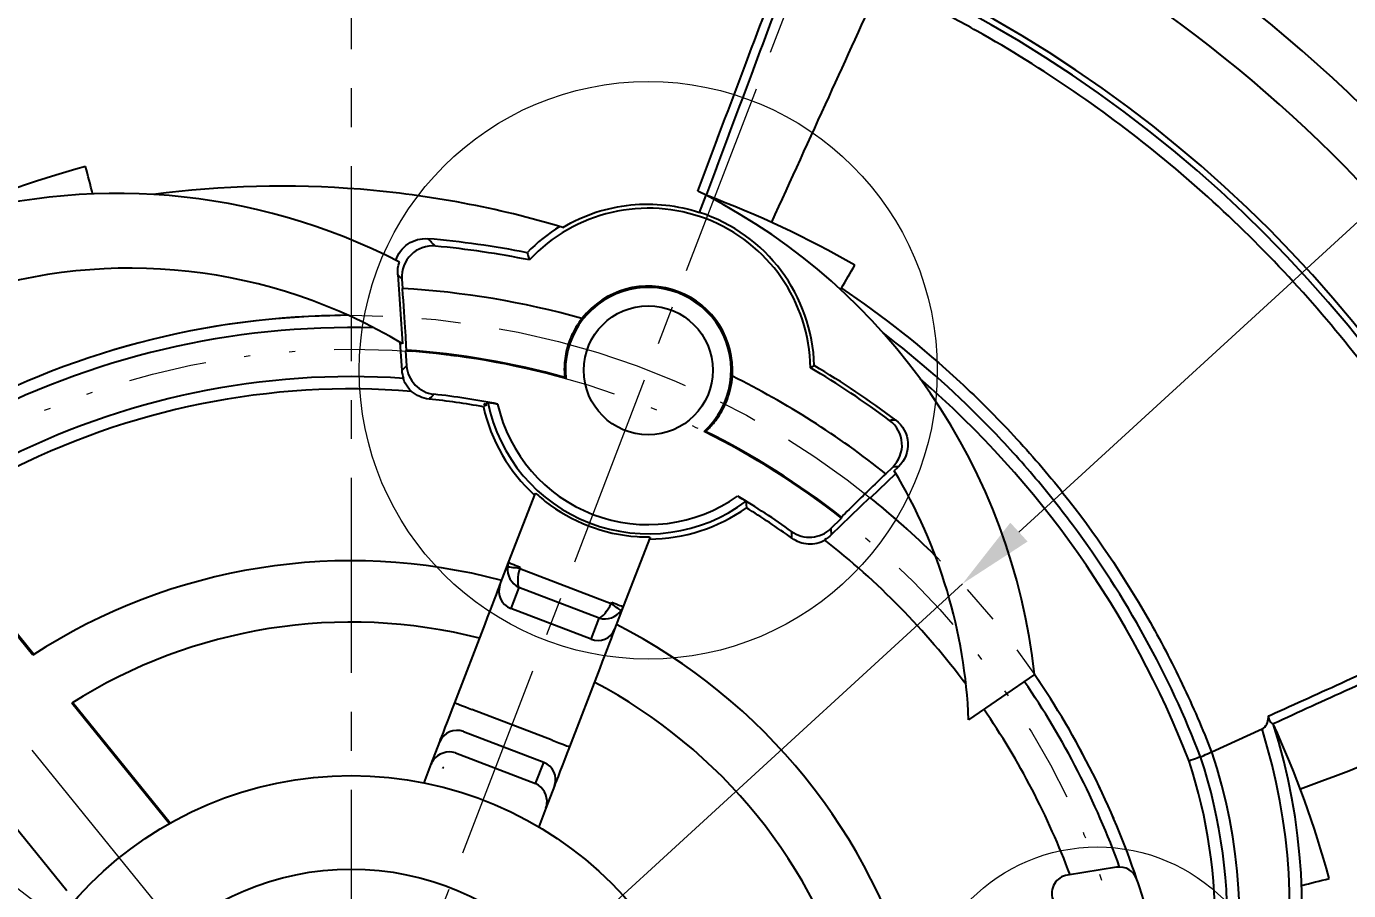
# Model space of a CAD drawing. Header units: millimetres. Extents: x 2517 to 6633, y 792 to 3241.
# Drawn here: x 2731.32 to 2752.84, y 979.24 to 993.32 of the extents above; entities that cross this region are included whole.
import ezdxf

# ---------------------------------------------------------------- set-up
doc = ezdxf.new("R2010")
doc.units = ezdxf.units.MM
doc.linetypes.add('CENTER', pattern=[50.8, 31.75, -6.35, 6.35, -6.35])
doc.linetypes.add('DIVIDE', pattern=[31.75, 12.7, -6.35, 0, -6.35, 0, -6.35])
for name, color, linetype, lineweight in [('中心线', 1, 'CENTER', 9), ('双点划线', 5, 'DIVIDE', 9), ('实线', 7, 'Continuous', 25), ('尺寸标注', 2, 'Continuous', 9)]:
    doc.layers.add(name, color=color, linetype=linetype, lineweight=lineweight)
doc.styles.add('st', font='txt.shx')
doc.dimstyles.new('2st', dxfattribs={"dimscale": 0.5, "dimtxt": 2.5, "dimasz": 2.5, "dimexe": 1.25, "dimexo": 0, "dimtad": 1, "dimtoh": 1, "dimdec": 1, "dimlfac": 0.5, "dimdsep": 46, "dimtxsty": 'st', "dimcen": 0, "dimclrd": 256, "dimclre": 256, "dimclrt": 3, "dimadec": 0, "dimazin": 2, "dimtfac": 1, "dimtdec": 1, "dimtofl": 0, "dimtmove": 0, "dimatfit": 1, "dimfxl": 1, "dimlwd": -1, "dimlwe": -1, "dimarcsym": 0})
doc.dimstyles.new('st', dxfattribs={"dimscale": 0.5, "dimtxt": 2.5, "dimasz": 2.5, "dimexe": 1.25, "dimexo": 0, "dimtad": 1, "dimtoh": 1, "dimdsep": 46, "dimtxsty": 'st', "dimcen": 0, "dimclrd": 256, "dimclre": 256, "dimclrt": 3, "dimadec": 3, "dimazin": 2, "dimtfac": 1, "dimtmove": 0, "dimatfit": 1, "dimfxl": 1, "dimlwd": -1, "dimlwe": -1, "dimarcsym": 0})

# ---------------------------------------------------------------- blocks, each defined once
blk = doc.blocks.new('*D467')
at = {"layer": 'Defpoints', "color": 0, "ltscale": 0.1, "transparency": 16777216}
for p in [(2736.604, 1001.207), (2742.776, 999.872), (2745.695, 998.8), (2736.604, 975.118), (2736.604, 947.894)]:
    blk.add_point(p, dxfattribs=at)
at = {"layer": '尺寸标注', "ltscale": 0.1, "transparency": 16777216}
blk.add_line((2745.695, 998.8), (2745.971, 999.518), dxfattribs=at)
blk.add_arc((2736.604, 975.118), 25.512, 71.8076, 87.1924, dxfattribs=at)
for points in [[(2737.849, 1000.391), (2737.859, 1000.807), (2736.604, 1000.629)], [(2744.639, 999.55), (2744.5, 999.158), (2745.747, 998.935)]]:
    blk.add_solid(points, dxfattribs=at)
at = {"layer": '尺寸标注', "color": 3, "ltscale": 0.1, "transparency": 16777216, "insert": (2741.139, 1001.175), "char_height": 1.25, "attachment_point": 5, "rotation": 350.1286, "style": 'st'}
blk.add_mtext('21°', dxfattribs=at)
blk = doc.blocks.new('*D490')
at = {"layer": 'Defpoints', "color": 0, "ltscale": 0.1, "transparency": 16777216}
for p in [(2727.425, 1001.778), (2745.695, 998.8), (2728.234, 985.454), (2736.604, 975.118), (2736.604, 975.118)]:
    blk.add_point(p, dxfattribs=at)
at = {"layer": '中心线', "ltscale": 0.1, "transparency": 16777216}
for p, q in [((2745.695, 998.8), (2746.933, 1002.024)), ((2728.234, 985.454), (2718.467, 997.516))]:
    blk.add_line(p, q, dxfattribs=at)
blk.add_arc((2736.604, 975.118), 28.196, 71.5403, 126.4597, dxfattribs=at)
for points in [[(2745.603, 1002.059), (2745.462, 1001.667), (2746.709, 1001.441)], [(2719.976, 997.63), (2719.721, 997.96), (2718.86, 997.03)]]:
    blk.add_solid(points, dxfattribs=at)
at = {"layer": '中心线', "color": 3, "ltscale": 0.1, "transparency": 16777216, "insert": (2733.205, 1004.052), "char_height": 1.25, "attachment_point": 5, "rotation": 6.7014, "style": 'st'}
blk.add_mtext('60°', dxfattribs=at)
blk = doc.blocks.new('*D494')
at = {"layer": 'Defpoints', "color": 0, "ltscale": 0.1, "transparency": 16777216}
for p in [(2746.556, 984.24), (2726.653, 965.995)]:
    blk.add_point(p, dxfattribs=at)
at = {"layer": '尺寸标注', "ltscale": 0.1, "transparency": 16777216}
for p, q in [((2747.477, 985.084), (2755.873, 992.78)), ((2755.873, 992.78), (2759.519, 992.78)), ((2726.653, 965.995), (2746.556, 984.24)), ((2725.731, 965.151), (2724.81, 964.306))]:
    blk.add_line(p, q, dxfattribs=at)
for points in [[(2747.337, 985.238), (2747.618, 984.931), (2746.556, 984.24)], [(2725.591, 965.304), (2725.872, 964.997), (2726.653, 965.995)]]:
    blk.add_solid(points, dxfattribs=at)
at = {"layer": '尺寸标注', "color": 3, "ltscale": 0.1, "transparency": 16777216, "insert": (2757.852, 993.718), "char_height": 1.25, "attachment_point": 5, "style": 'st'}
blk.add_mtext('∅27', dxfattribs=at)
blk = doc.blocks.new('*D507')
at = {"layer": 'Defpoints', "color": 0, "ltscale": 0.1, "transparency": 16777216}
for p in [(2726.326, 982.995), (2746.883, 967.24)]:
    blk.add_point(p, dxfattribs=at)
at = {"layer": '尺寸标注', "ltscale": 0.1, "transparency": 16777216}
for p, q in [((2725.333, 983.755), (2724.341, 984.515)), ((2726.326, 982.995), (2746.883, 967.24)), ((2747.875, 966.48), (2757.209, 959.327)), ((2757.209, 959.327), (2764.526, 959.327))]:
    blk.add_line(p, q, dxfattribs=at)
for points in [[(2725.46, 983.92), (2725.207, 983.59), (2726.326, 982.995)], [(2748.002, 966.646), (2747.749, 966.315), (2746.883, 967.24)]]:
    blk.add_solid(points, dxfattribs=at)
at = {"layer": '尺寸标注', "color": 3, "ltscale": 0.1, "transparency": 16777216, "insert": (2761.024, 960.675), "char_height": 1.25, "attachment_point": 5, "style": 'st'}
blk.add_mtext('%%c26{}{\\H0.71x;\\C3;\\S+0.03^  0;}', dxfattribs=at)

msp = doc.modelspace()

# ---------------------------------------------------------------- linework, layer by layer
at = {"layer": '中心线', "ltscale": 0.1}
for p, q in [((2736.6044, 1001.2065), (2736.6044, 947.8935)), ((2736.6044, 975.1175), (2745.695, 998.7996)), ((2736.6044, 975.1175), (2728.2344, 985.4536))]:
    msp.add_line(p, q, dxfattribs=at)
msp.add_circle((2736.6044, 975.1175), 13.5, dxfattribs=at)
at = {"layer": '双点划线', "ltscale": 0.1}
msp.add_circle((2736.6044, 975.1175), 12.95, dxfattribs=at)
at = {"layer": '实线'}
for p, q in [((2742.278, 990.2923), (2742.3828, 990.5726)), ((2737.3624, 989.2809), (2737.4413, 988.1518)), ((2737.4302, 989.2116), (2737.4411, 989.0556)), ((2737.4338, 987.7218), (2737.4021, 988.1753)), ((2737.5028, 988.0495), (2737.4905, 988.0372)), ((2737.4905, 988.0372), (2737.5076, 987.7928)), ((2737.4338, 987.7218), (2737.5076, 987.7928)), ((2737.4529, 987.5887), (2737.4619, 987.5881)), ((2740.0841, 987.6049), (2740.099, 987.5871)), ((2738.7838, 987.1533), (2738.7574, 987.126)), ((2738.8297, 987.2003), (2738.7961, 987.1661)), ((2742.3741, 986.7259), (2742.3511, 986.7226)), ((2745.0589, 985.6423), (2745.4724, 986.0417)), ((2745.3089, 986.0354), (2745.4214, 986.1441)), ((2745.4482, 986.0826), (2745.5182, 986.1502)), ((2739.1682, 984.5869), (2739.6035, 985.7209)), ((2745.052, 985.6478), (2744.4219, 985.0393)), ((2744.5899, 985.3291), (2744.5908, 985.3116)), ((2731.4362, 983.0887), (2729.7928, 985.1181)), ((2744.4146, 985.1415), (2744.5908, 985.3116)), ((2744.4146, 985.1415), (2744.4219, 985.0393)), ((2731.4215, 983.0792), (2729.7783, 985.1083)), ((2741.4706, 985.0042), (2741.0353, 983.8702)), ((2739.0275, 984.2205), (2739.1682, 984.5869)), ((2739.3487, 984.4908), (2740.8369, 983.9196)), ((2739.335, 984.1844), (2739.2033, 983.8413)), ((2740.642, 983.6826), (2739.335, 984.1844)), ((2740.5103, 983.3396), (2739.2033, 983.8413)), ((2741.0353, 983.8702), (2740.8947, 983.5038)), ((2740.5103, 983.3396), (2740.642, 983.6826)), ((2738.2913, 982.3025), (2738.7842, 983.5866)), ((2740.6513, 982.8698), (2740.1584, 981.5858)), ((2747.7301, 982.764), (2746.6587, 982.0277)), ((2733.643, 980.3358), (2732.0546, 982.2973)), ((2733.6584, 980.3445), (2732.0694, 982.3067)), ((2739.8784, 981.6933), (2738.5714, 982.195)), ((2737.9073, 981.3022), (2738.0479, 981.6685)), ((2739.7393, 981.331), (2738.4323, 981.8327)), ((2750.6188, 981.5043), (2751.4354, 981.8764)), ((2738.3006, 981.4897), (2739.6076, 980.988)), ((2737.7909, 980.999), (2737.9073, 981.3022)), ((2739.6076, 980.988), (2739.7393, 981.331)), ((2730.6419, 980.8915), (2731.9765, 979.2434)), ((2739.9151, 980.9518), (2739.7744, 980.5854)), ((2739.7744, 980.5854), (2739.6581, 980.2823)), ((2749.0684, 979.6228), (2748.2663, 979.4958))]:
    msp.add_line(p, q, dxfattribs=at)
at = {"layer": '实线', "flags": 128}
for points in [[(2737.4302, 989.2116), (2737.3713, 989.2718), (2737.3624, 989.2809)], [(2744.0829, 987.7625), (2744.1045, 987.775), (2744.145, 987.7987)], [(2745.5182, 986.1502), (2745.4699, 986.1472), (2745.4214, 986.1441)], [(2743.0356, 985.5858), (2743.0378, 985.5318), (2743.0396, 985.4823)], [(2739.3487, 984.4908), (2739.3115, 984.4957), (2739.2755, 984.5003), (2739.2422, 984.5046), (2739.2127, 984.5084), (2739.188, 984.5116), (2739.169, 984.5141), (2739.1564, 984.5157), (2739.1507, 984.5164)], [(2739.1682, 984.5869), (2739.1718, 984.5855), (2739.1824, 984.5815), (2739.1997, 984.5748), (2739.2229, 984.5659), (2739.2512, 984.5551), (2739.2834, 984.5427), (2739.3185, 984.5292), (2739.3549, 984.5153)], [(2738.7842, 983.5866), (2738.8256, 983.6944), (2738.8658, 983.7992), (2738.9038, 983.8982), (2738.9386, 983.9887), (2738.9691, 984.0682), (2738.9945, 984.1345), (2739.0142, 984.1857), (2739.0275, 984.2205)], [(2741.0012, 983.8061), (2740.9964, 983.8094), (2740.986, 983.8166), (2740.9703, 983.8275), (2740.9498, 983.8416), (2740.9253, 983.8585), (2740.8976, 983.8776), (2740.8678, 983.8982), (2740.8369, 983.9196)], [(2740.8486, 983.9419), (2740.8851, 983.9279), (2740.9201, 983.9144), (2740.9524, 983.902), (2740.9807, 983.8912), (2741.0039, 983.8823), (2741.0211, 983.8756), (2741.0318, 983.8716), (2741.0353, 983.8702)], [(2740.8947, 983.5038), (2740.8813, 983.469), (2740.8617, 983.4177), (2740.8362, 983.3515), (2740.8057, 983.272), (2740.771, 983.1815), (2740.733, 983.0825), (2740.6927, 982.9776), (2740.6513, 982.8698)], [(2738.0479, 981.6685), (2738.0613, 981.7034), (2738.081, 981.7546), (2738.1064, 981.8209), (2738.1369, 981.9004), (2738.1716, 981.9908), (2738.2097, 982.0899), (2738.2499, 982.1947), (2738.2913, 982.3025)], [(2738.2913, 982.3025), (2738.2967, 982.3005), (2738.3126, 982.2943), (2738.3385, 982.2844), (2738.3733, 982.271), (2738.4158, 982.2547), (2738.4642, 982.2362), (2738.5167, 982.216), (2738.5714, 982.195)], [(2739.8784, 981.6933), (2739.933, 981.6723), (2739.9856, 981.6522), (2740.034, 981.6336), (2740.0764, 981.6173), (2740.1112, 981.6039), (2740.1371, 981.594), (2740.1531, 981.5879), (2740.1584, 981.5858)], [(2740.1584, 981.5858), (2740.1171, 981.478), (2740.0768, 981.3731), (2740.0388, 981.2741), (2740.0041, 981.1836), (2739.9736, 981.1042), (2739.9481, 981.0379), (2739.9285, 980.9866), (2739.9151, 980.9518)]]:
    msp.add_lwpolyline(points, dxfattribs=at)
at = {"layer": '实线'}
for centre, radius in [((2741.4423, 987.7209), 1.05), ((2736.6044, 975.1175), 6), ((2736.6044, 975.1175), 4.475)]:
    msp.add_circle(centre, radius, dxfattribs=at)
for centre, radius, start, end in [((2736.6044, 975.1175), 21.1, 71.98834, 66.01166), ((2736.6044, 975.1175), 21, 71.98834, 66.01166), ((2736.6044, 975.1175), 23.6, 35.87237, 62.12763), ((2736.6044, 975.1175), 22.7, 37.03269, 60.96731), ((2736.6044, 975.1175), 16.5, 105.19016, 114.5), ((2732.7932, 980.6024), 10, 62.63317, 107.64538), ((2737.7878, 981.6908), 10, 6.16078, 62.64538), ((2736.6044, 975.1175), 16.5, 60.19016, 69.5), ((2741.4423, 987.7209), 2.6409, 0.90239, 137.09761), ((2741.4423, 987.7209), 2.7037, 1.65, 71.99729), ((2741.4423, 987.7209), 2.75, 121.57597, 135.81905), ((2710.7986, 962.2844), 38.6346, 45.29666, 45.55111), ((2736.6044, 975.1175), 14.8, 78.83489, 85.15867), ((2736.6044, 975.1175), 14.6909, 78.60122, 84.64407), ((2752.4881, 993.6979), 13.6364, 197.32338, 197.84676), ((2733.0043, 980.7848), 8.6, 58.9399, 108.32049), ((2736.6044, 975.1175), 13.9631, 74.39068, 86.56438), ((2741.4423, 987.7209), 1.35, 312.31351, 185.68649), ((2741.4423, 987.7209), 1.3718, 356.01278, 141.98722), ((2736.6044, 975.1175), 13.5, 90.20778, 119.40593), ((2736.6044, 975.1175), 13.3, 88.39485, 118.18283), ((2736.6044, 975.1175), 12.95, 74.34441, 86.07644), ((2736.6044, 975.1175), 12.9632, 74.42896, 86.02578), ((2736.6044, 975.1175), 14.6909, 53.35593, 59.39878), ((2736.6044, 975.1175), 14.7537, 53.05847, 59.26308), ((2736.6044, 975.1175), 12.5, 86.0665, 117.46304), ((2736.6044, 975.1175), 13.9631, 51.43562, 63.60932), ((2735.5589, 975.6804), 15.746, 21.11776, 49.10218), ((2736.6044, 975.1175), 12.3, 85.40936, 117.46828), ((2763.9182, 961.3384), 36.7406, 134.97176, 135.14641), ((2736.6044, 975.1175), 12.2873, 78.80875, 83.70559), ((2736.6044, 975.1175), 12.2, 79.83514, 84.03406), ((2741.4423, 987.7209), 2.75, 192.49184, 227.67631), ((2736.6044, 975.1175), 12.2463, 79.69002, 79.84693), ((2733.0043, 980.7848), 8.6, 47.60664, 47.96134), ((2741.4423, 987.7209), 2.7037, 191.84129, 192.48766), ((2741.4423, 987.7209), 2.664, 191.26858, 306.73142), ((2741.4423, 987.7209), 2.514, 192.63017, 305.36983), ((2747.1979, 948.2355), 38.7125, 92.55623, 92.70267), ((2736.6044, 975.1175), 12.95, 51.92356, 63.65559), ((2736.6044, 975.1175), 12.9632, 51.97422, 63.57104), ((2738.0661, 981.6706), 8.6, 2.37989, 30.86527), ((2741.4423, 987.7209), 2.7151, 231.86349, 266.13651), ((2736.6044, 975.1175), 12.2873, 54.29441, 59.19125), ((2736.6044, 975.1175), 13.5, 45.20778, 51.26263), ((2741.4423, 987.7209), 2.75, 270.32369, 305.50816), ((2736.6044, 975.1175), 12.2, 53.96594, 58.16486), ((2706.9925, 983.1496), 36.8344, 2.85346, 3.02767), ((2736.6044, 975.1175), 12.5, 36.78509, 51.9335), ((2736.6044, 975.1175), 9.5, 75.04233, 123.06352), ((2739.3051, 984.1189), 0.2956, 159.88157, 249.85493), ((2736.6044, 975.1175), 8.5, 75.75633, 122.36214), ((2740.6204, 983.614), 0.2956, 248.14504, 338.11845), ((2736.6044, 975.1175), 9.5, 14.93648, 62.95767), ((2736.6044, 975.1175), 13.5, 18.59407, 34.5), ((2736.6044, 975.1175), 8.5, 15.63786, 62.24367), ((2736.6044, 975.1175), 13.3, 19.81717, 34.5), ((2736.6044, 975.1175), 12.5, 20.53696, 34.5), ((2742.0892, 978.9287), 10, 321.16078, 17.64538), ((2736.6044, 975.1175), 16.5, 15.19016, 24.5), ((2738.3222, 981.5584), 0.2956, 68.14484, 158.11868), ((2742.0892, 978.9287), 9.8, 321.85641, 17.5048), ((2742.2717, 978.7176), 8.8, 319.7059, 18.46147), ((2739.6375, 981.0535), 0.2956, 339.88149, 69.85507), ((2742.2717, 978.7176), 8.4, 338.62042, 18.28749), ((2742.2717, 978.7176), 8.6, 335.6115, 18.32049), ((2749.1153, 979.3265), 0.3, 18.59407, 99), ((2748.3132, 979.1995), 0.3, 99, 199.21948), ((2736.6044, 975.1175), 13.5, 16.77819, 18.59407)]:
    msp.add_arc(centre, radius, start, end, dxfattribs=at)
for centre, major_axis, ratio, start_param, end_param in [((2739.4393, 984.4561), (-0.1679, 0.259), 0.9162457, 0.8329813, 2.1587989), ((2739.4483, 984.4794), (0.2801, -0.1075), 0.9903538, 3.1415927, 3.3865713), ((2739.4393, 984.4561), (0.0822, 0.2897), 0.3210395, 1.5418432, 2.8676609), ((2739.4483, 984.4794), (0.0369, 0.0962), 0.9701425, 1.5707963, 1.815775), ((2740.7463, 983.9544), (0.1327, 0.2703), 0.3210395, 3.4155244, 4.7413421), ((2740.7553, 983.9777), (-0.0369, -0.0962), 0.9701425, 1.3258177, 1.5707963), ((2740.7553, 983.9777), (0.2801, -0.1075), 0.9903538, 6.0382066, 6.2831853), ((2740.7463, 983.9544), (0.2981, 0.0801), 0.9162457, 4.1243864, 5.450204), ((2738.1963, 981.218), (0.2981, 0.0801), 0.9162457, 0.9827937, 2.3086114), ((2738.1874, 981.1946), (0.2801, -0.1075), 0.9903538, 2.896614, 3.1415927), ((2738.1874, 981.1946), (0.0369, 0.0962), 0.9701425, 1.3258177, 1.5707963), ((2739.5033, 980.7163), (-0.1679, 0.259), 0.9162457, 3.9745739, 5.3003916), ((2739.4944, 980.6929), (0.2801, -0.1075), 0.9903538, 0, 0.2449787)]:
    msp.add_ellipse(centre, major_axis=major_axis, ratio=ratio, start_param=start_param, end_param=end_param, dxfattribs=at)
for points, knots in [([(2742.2489, 990.6406), (2742.5111, 991.3372), (2742.7732, 992.0339), (2743.0351, 992.7306), (2743.2756, 993.37), (2743.5159, 994.0095), (2743.7562, 994.649)], [0, 0, 0, 0, 0.0022329645, 0.0022329645, 0.0022329645, 0.0042824784, 0.0042824784, 0.0042824784, 0.0042824784]), ([(2743.8883, 994.5994), (2743.6492, 993.9597), (2743.41, 993.3199), (2743.1708, 992.6801), (2742.9081, 991.9776), (2742.6454, 991.2751), (2742.3828, 990.5726)], [0.0002009621, 0.0002009621, 0.0002009621, 0.0002009621, 0.0022499942, 0.0022499942, 0.0022499942, 0.0045000236, 0.0045000236, 0.0045000236, 0.0045000236]), ([(2745.2296, 994.0438), (2744.9464, 993.4224), (2744.6631, 992.8009), (2744.3799, 992.1794), (2744.0689, 991.4969), (2743.7578, 990.8144), (2743.4468, 990.1319)], [0.0002009624, 0.0002009624, 0.0002009624, 0.0002009624, 0.0022498948, 0.0022498948, 0.0022498948, 0.0045000334, 0.0045000334, 0.0045000334, 0.0045000334]), ([(2755.4723, 983.8713), (2754.9562, 984.9836), (2754.3384, 986.057), (2753.2663, 987.5827), (2752.8848, 988.0768), (2752.0847, 989.0226), (2751.6649, 989.476), (2750.3489, 990.7764), (2749.3965, 991.564), (2747.8628, 992.6164), (2747.3339, 992.9454), (2746.5255, 993.3997), (2746.2531, 993.5449), (2745.8404, 993.7532), (2745.7022, 993.821), (2745.4941, 993.9204), (2745.4246, 993.9531), (2745.3375, 993.9934), (2745.3197, 994.0017), (2745.2883, 994.0162), (2745.2745, 994.0225), (2745.2412, 994.0379), (2745.2294, 994.0434), (2745.2296, 994.0438)], [0, 0, 0, 0, 0.25, 0.25, 0.375, 0.375, 0.5, 0.5, 0.75, 0.75, 0.875, 0.875, 0.9375, 0.9375, 0.96875, 0.96875, 0.984375, 0.984375, 0.9882813, 0.9882813, 0.9921875, 0.9921875, 1, 1, 1, 1]), ([(2740.0488, 990.0498), (2739.5199, 990.2085), (2738.9797, 990.3406), (2737.8807, 990.5484), (2737.3202, 990.6243), (2735.6289, 990.7615), (2734.4979, 990.7326), (2733.3805, 990.5851)], [0, 0, 0, 0, 0.25, 0.25, 0.5, 0.5, 1, 1, 1, 1]), ([(2740.0488, 990.0498), (2740.2212, 990.1522), (2740.4038, 990.2343), (2740.7743, 990.3555), (2740.9658, 990.3957), (2741.3484, 990.4344), (2741.538, 990.4332), (2741.913, 990.3919), (2742.0991, 990.3514), (2742.278, 990.2923)], [0, 0, 0, 0, 0.25, 0.25, 0.5, 0.5, 0.75, 0.75, 1, 1, 1, 1]), ([(2737.333, 989.5125), (2737.3664, 989.6218), (2737.4364, 989.7166), (2737.6257, 989.8447), (2737.7395, 989.8744), (2737.8534, 989.8647)], [0, 0, 0, 0, 0.5, 0.5, 1, 1, 1, 1]), ([(2737.9757, 989.7443), (2737.8304, 989.7579), (2737.6827, 989.7048), (2737.4768, 989.5039), (2737.42, 989.3571), (2737.4302, 989.2116)], [0, 0, 0, 0, 0.5, 0.5, 1, 1, 1, 1]), ([(2737.5028, 988.0495), (2737.5039, 988.0506), (2737.5031, 988.0778), (2737.4981, 988.1803), (2737.4938, 988.2556), (2737.4767, 988.5341), (2737.4595, 988.7925), (2737.4411, 989.0556)], [0, 0, 0, 0, 0.25, 0.25, 0.5, 0.5, 1, 1, 1, 1]), ([(2744.5857, 989.06), (2745.2667, 988.6006), (2745.9121, 988.0897), (2746.8185, 987.2516), (2747.1103, 986.9604), (2747.6721, 986.3548), (2747.9427, 986.0397), (2748.7149, 985.067), (2749.1737, 984.3865), (2749.7772, 983.329), (2749.9642, 982.9704), (2750.2234, 982.4249), (2750.3062, 982.2418), (2750.4646, 981.8732), (2750.5409, 981.6862), (2750.6123, 981.5013)], [0, 0, 0, 0, 0.25, 0.25, 0.375, 0.375, 0.5, 0.5, 0.75, 0.75, 0.875, 0.875, 0.9375, 0.9375, 1, 1, 1, 1]), ([(2740.3615, 988.5657), (2740.3206, 988.5133), (2740.2843, 988.459), (2740.2202, 988.3468), (2740.1924, 988.2885), (2740.1249, 988.1187), (2740.0994, 988.0083), (2740.0742, 987.8211), (2740.0739, 987.7439), (2740.0785, 987.6359), (2740.0828, 987.6065), (2740.0841, 987.6049)], [0, 0, 0, 0, 0.125, 0.125, 0.25, 0.25, 0.5, 0.5, 0.75, 0.75, 1, 1, 1, 1]), ([(2750.4358, 981.4209), (2749.9233, 982.749), (2749.2264, 984.0248), (2748.1307, 985.4967), (2747.8997, 985.7856), (2747.4197, 986.3449), (2747.1704, 986.6157), (2746.3962, 987.4008), (2745.8448, 987.8875), (2745.262, 988.3344)], [0, 0, 0, 0, 0.5, 0.5, 0.625, 0.625, 0.75, 0.75, 1, 1, 1, 1]), ([(2737.5076, 987.7928), (2737.5157, 987.6761), (2737.565, 987.5654), (2737.7266, 987.3972), (2737.8352, 987.3436), (2737.9515, 987.3307)], [0, 0, 0, 0, 0.5, 0.5, 1, 1, 1, 1]), ([(2737.5888, 987.3781), (2737.5438, 987.4188), (2737.5068, 987.4695), (2737.4606, 987.5576), (2737.4522, 987.5887), (2737.4529, 987.5887)], [0, 0, 0, 0, 0.5, 0.5, 1, 1, 1, 1]), ([(2742.3741, 986.7259), (2742.3761, 986.7262), (2742.3993, 986.7454), (2742.4746, 986.8223), (2742.5264, 986.8803), (2742.6323, 987.0353), (2742.6874, 987.1347), (2742.7718, 987.3624), (2742.8016, 987.4926), (2742.8108, 987.6255)], [0, 0, 0, 0, 0.25, 0.25, 0.5, 0.5, 0.75, 0.75, 1, 1, 1, 1]), ([(2738.8297, 987.2003), (2738.8298, 987.2004), (2738.8327, 987.2), (2738.838, 987.1992), (2738.8433, 987.1983), (2738.8512, 987.197), (2738.861, 987.1953), (2738.871, 987.1935), (2738.8832, 987.1913), (2738.8966, 987.1889), (2738.9108, 987.1862), (2738.9268, 987.1832), (2738.9433, 987.1801), (2738.9581, 987.1772), (2738.9737, 987.1742), (2738.9891, 987.1712)], [0, 0, 0, 0, 0.00004759373, 0.00004759373, 0.00004759373, 0.00009510557, 0.00009510557, 0.00009510557, 0.00014386629, 0.00014386629, 0.00014386629, 0.00019591639, 0.00019591639, 0.00019591639, 0.00024289214, 0.00024289214, 0.00024289214, 0.00024289214]), ([(2745.4214, 986.1441), (2745.5263, 986.2454), (2745.5823, 986.3921), (2745.5639, 986.6792), (2745.4896, 986.8179), (2745.3725, 986.9049)], [0, 0, 0, 0, 0.5, 0.5, 1, 1, 1, 1]), ([(2745.4714, 986.9095), (2745.5876, 986.8221), (2745.661, 986.6839), (2745.6788, 986.3977), (2745.6228, 986.2512), (2745.5182, 986.1502)], [0, 0, 0, 0, 0.5, 0.5, 1, 1, 1, 1]), ([(2745.3089, 986.0354), (2745.214, 985.9438), (2745.1212, 985.8538), (2744.9473, 985.6847), (2744.8677, 985.6069), (2744.6683, 985.4111), (2744.5897, 985.3321), (2744.5899, 985.3291)], [0, 0, 0, 0, 0.25, 0.25, 0.5, 0.5, 1, 1, 1, 1]), ([(2739.6035, 985.7209), (2739.6037, 985.7214), (2739.6221, 985.7048), (2739.6819, 985.6532), (2739.723, 985.6188), (2739.7657, 985.5853)], [0, 0, 0, 0, 0.5, 0.5, 1, 1, 1, 1]), ([(2742.8976, 985.6708), (2742.9328, 985.6498), (2742.9673, 985.6289), (2743.0195, 985.5965), (2743.0356, 985.5862), (2743.0356, 985.5858)], [0, 0, 0, 0, 0.5, 0.5, 1, 1, 1, 1]), ([(2743.7755, 985.0951), (2743.8705, 985.0268), (2743.9871, 984.994), (2744.2197, 985.0109), (2744.3304, 985.0602), (2744.4146, 985.1415)], [0, 0, 0, 0, 0.5, 0.5, 1, 1, 1, 1]), ([(2741.2594, 985.0119), (2741.3136, 985.0083), (2741.3668, 985.0064), (2741.4461, 985.0047), (2741.4708, 985.0047), (2741.4706, 985.0042)], [0, 0, 0, 0, 0.5, 0.5, 1, 1, 1, 1]), ([(2744.3204, 984.9518), (2744.2368, 984.9048), (2744.1412, 984.883), (2743.952, 984.8939), (2743.8588, 984.9268), (2743.7812, 984.9833)], [0, 0, 0, 0, 0.5, 0.5, 1, 1, 1, 1]), ([(2751.5401, 982.0882), (2751.5508, 982.093), (2751.5615, 982.0979), (2751.5721, 982.1027), (2751.9816, 982.2882), (2752.3911, 982.4738), (2752.8005, 982.6594), (2753.6911, 983.0632), (2754.5816, 983.4671), (2755.472, 983.8711)], [-0.0000351814, -0.0000351814, -0.0000351814, -0.0000351814, 0, 0, 0, 0.0013486886, 0.0013486886, 0.0013486886, 0.0042820691, 0.0042820691, 0.0042820691, 0.0042820691]), ([(2755.5307, 983.7427), (2754.641, 983.3373), (2753.7513, 982.9318), (2752.8615, 982.5263), (2752.4473, 982.3376), (2752.033, 982.1488), (2751.6187, 981.96), (2751.6182, 981.9597), (2751.6177, 981.9595), (2751.6172, 981.9593)], [0, 0, 0, 0, 0.0029332693, 0.0029332693, 0.0029332693, 0.0042990612, 0.0042990612, 0.0042990612, 0.00430078, 0.00430078, 0.00430078, 0.00430078]), ([(2756.0862, 982.4015), (2755.4465, 982.1623), (2754.8068, 981.9231), (2754.1671, 981.684), (2753.4645, 981.4213), (2752.762, 981.1586), (2752.0595, 980.896)], [0.0002009624, 0.0002009624, 0.0002009624, 0.0002009624, 0.0022498948, 0.0022498948, 0.0022498948, 0.0045000334, 0.0045000334, 0.0045000334, 0.0045000334]), ([(2751.4617, 981.8884), (2751.4931, 981.913), (2751.511, 981.9476), (2751.5341, 982.0171), (2751.539, 982.0527), (2751.5401, 982.0882)], [0, 0, 0, 0, 0.5, 0.5, 1, 1, 1, 1]), ([(2751.5401, 982.0882), (2751.5398, 982.0788), (2751.5402, 982.0687), (2751.5418, 982.0585), (2751.5434, 982.0483), (2751.5462, 982.0377), (2751.5503, 982.028), (2751.5538, 982.0195), (2751.5583, 982.0115), (2751.5632, 982.0045), (2751.568, 981.9974), (2751.5733, 981.9911), (2751.5785, 981.9857), (2751.5847, 981.9794), (2751.5908, 981.9741), (2751.5962, 981.97), (2751.6022, 981.9654), (2751.6075, 981.9621), (2751.6113, 981.9604), (2751.6141, 981.9592), (2751.6161, 981.9588), (2751.6172, 981.9593)], [0, 0, 0, 0, 0.00003153546, 0.00003153546, 0.00003153546, 0.0000634522, 0.0000634522, 0.0000634522, 0.00009101082, 0.00009101082, 0.00009101082, 0.00011843127, 0.00011843127, 0.00011843127, 0.00015077474, 0.00015077474, 0.00015077474, 0.00018730735, 0.00018730735, 0.00018730735, 0.00021398778, 0.00021398778, 0.00021398778, 0.00021398778]), ([(2750.4358, 981.4209), (2750.4358, 981.4209), (2750.4557, 981.43), (2750.5233, 981.4608), (2750.5706, 981.4823), (2750.6188, 981.5043)], [0, 0, 0, 0, 0.5, 0.5, 1, 1, 1, 1]), ([(2750.4358, 981.4209), (2750.4358, 981.4209), (2750.4154, 981.4136), (2750.3459, 981.3887), (2750.2965, 981.371), (2750.2474, 981.3534)], [0, 0, 0, 0, 0.5, 0.5, 1, 1, 1, 1])]:
    msp.add_open_spline(points, degree=3, knots=knots, dxfattribs=at)
for points in [[(2732.3957, 990.5945), (2732.3574, 990.7433), (2732.3192, 990.8922), (2732.281, 991.041)], [(2742.3828, 990.5726), (2742.3384, 990.5956), (2742.2938, 990.6183), (2742.2489, 990.6406)], [(2737.3624, 989.2809), (2737.3576, 989.3498), (2737.3669, 989.4181), (2737.39, 989.4832)], [(2744.5857, 989.06), (2744.6594, 989.1848), (2744.7331, 989.3095), (2744.8069, 989.4343)], [(2744.5751, 989.0347), (2744.5775, 989.0435), (2744.581, 989.0522), (2744.5857, 989.06)], [(2737.4619, 987.5881), (2737.4464, 987.6314), (2737.437, 987.6759), (2737.4338, 987.7218)], [(2737.8724, 987.2515), (2737.7668, 987.2625), (2737.6675, 987.3068), (2737.5888, 987.3781)], [(2744.4219, 985.0393), (2744.3888, 985.0074), (2744.352, 984.9805), (2744.3116, 984.9587)], [(2751.4354, 981.8764), (2751.4442, 981.8804), (2751.453, 981.8845), (2751.4617, 981.8884)], [(2752.0813, 979.3262), (2752.2302, 979.3645), (2752.379, 979.4027), (2752.5279, 979.4409)]]:
    msp.add_open_spline(points, degree=3, dxfattribs=at)
at = {"layer": '尺寸标注', "ltscale": 0.1}
for centre, radius in [((2741.4423, 987.7209), 4.706), ((2748.7529, 977.0417), 2.9124)]:
    msp.add_circle(centre, radius, dxfattribs=at)

# ---------------------------------------------------------------- dimensions: what is measured, and where the dimension line sits
at = {"layer": '中心线', "ltscale": 0.1}
dim = msp.add_angular_dim_2l(base=(2727.4246, 1001.7775), line1=((2736.6044, 975.1175), (2728.2344, 985.4536)), line2=((2736.6044, 975.1175), (2745.695, 998.7996)), dimstyle='2st', dxfattribs=at)
dim.commit()
dim.dimension.update_dxf_attribs({"geometry": '*D490', "text_midpoint": (2733.314, 1003.1211), "dimtype": 162})
at = {"layer": '尺寸标注', "ltscale": 0.1}
dim = msp.add_angular_dim_2l(base=(2742.7763, 999.8716), line1=((2736.6044, 1001.2065), (2736.6044, 947.8935)), line2=((2736.6044, 975.1175), (2745.695, 998.7996)), dimstyle='st', dxfattribs=at)
dim.commit()
dim.dimension.update_dxf_attribs({"geometry": '*D467', "text_midpoint": (2740.9781, 1000.2517), "dimtype": 162})
dim = msp.add_diameter_dim_2p(p1=(2726.6527, 965.9953), p2=(2746.556, 984.2398), dimstyle='st', dxfattribs=at)
dim.commit()
dim.dimension.update_dxf_attribs({"geometry": '*D494', "text_midpoint": (2757.852, 992.7801), "dimtype": 163})
dim = msp.add_diameter_dim_2p(p1=(2726.3255, 982.9946), p2=(2746.8832, 967.2405), text='%%c26{}{\\H0.71x;\\C3;\\S+0.03^  0;}', dimstyle='st', override={"dimtp": 0.03, "dimtm": 0, "dimtdec": 2, "dimtzin": 8}, dxfattribs=at)
dim.commit()
dim.dimension.update_dxf_attribs({"geometry": '*D507', "text_midpoint": (2761.0238, 959.3273), "dimtype": 163})

doc.saveas('drawing.dxf')
